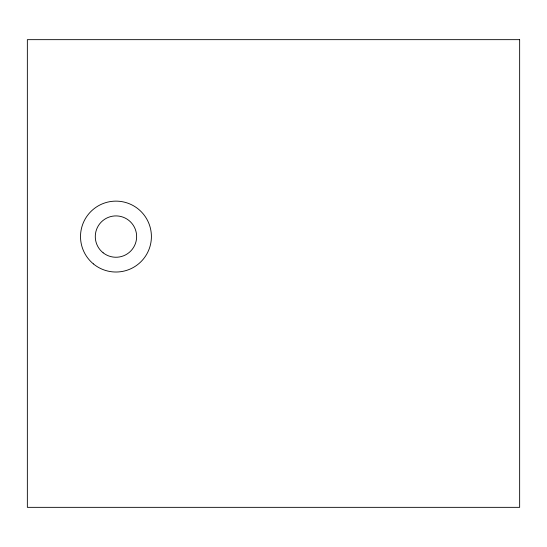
<?xml version="1.0" encoding="UTF-8"?>
<svg xmlns="http://www.w3.org/2000/svg" width="547" height="547" viewBox="0 0 547 547"><rect width="100%" height="100%" fill="white"/><g stroke="black" fill="none" stroke-linecap="round" stroke-linejoin="round"><path stroke-width="0.82" d="M519.65 39.657L27.35 39.657L27.35 507.342L519.65 507.342L519.65 39.657M93.366 263.886A35.446 35.446 0 0 0 150.91 242.492A35.446 35.446 0 0 0 103.609 203.354A35.446 35.446 0 0 0 93.366 263.886M103.151 252.81A20.677 20.677 0 0 0 136.422 239.559A20.677 20.677 0 0 0 108.313 217.371A20.677 20.677 0 0 0 103.151 252.81"/></g></svg>
